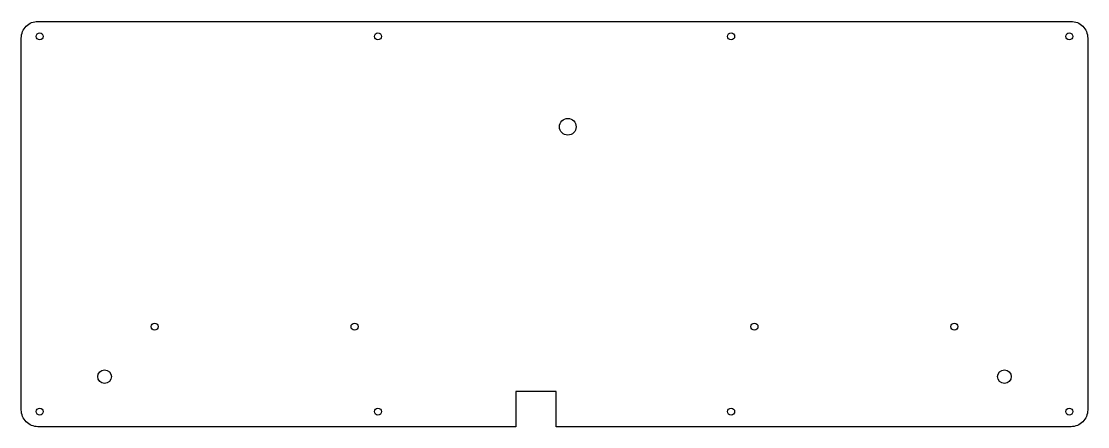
# Model space of a CAD drawing. Header units: millimetres. Extents: x -314 to 6, y -14 to 108.
import ezdxf

# ---------------------------------------------------------------- set-up
doc = ezdxf.new("R2010")
doc.units = ezdxf.units.MM
doc.layers.get('0').update_dxf_attribs({"linetype": 'CONTINUOUS'})

msp = doc.modelspace()

# ---------------------------------------------------------------- linework, layer by layer
msp.add_lwpolyline([(-165.6, -3.03), (-165.6, -13.56), (-308.98, -13.56, -0.414214), (-313.98, -8.56), (-313.98, 103.01, -0.414214), (-308.98, 108.01), (1, 108.01, -0.414214), (6, 103.01), (6, -8.56, -0.414214), (1, -13.56), (-153.49, -13.56), (-153.49, -3.03)], format="xyb", close=True)
for centre, radius in [((-308.45, 103.49), 1.05), ((-206.98, 103.49), 1.05), ((-100.99, 103.49), 1.05), ((0.48, 103.49), 1.05), ((-149.99, 76.39), 2.5), ((-273.99, 16.44), 1.05), ((-213.99, 16.44), 1.05), ((-93.99, 16.44), 1.05), ((-33.99, 16.44), 1.05), ((-288.99, 1.44), 2.05), ((-18.99, 1.44), 2.05), ((-308.45, -9.03), 1.05), ((-206.98, -9.03), 1.05), ((-100.99, -9.03), 1.05), ((0.48, -9.03), 1.05)]:
    msp.add_circle(centre, radius)

doc.saveas('drawing.dxf')
